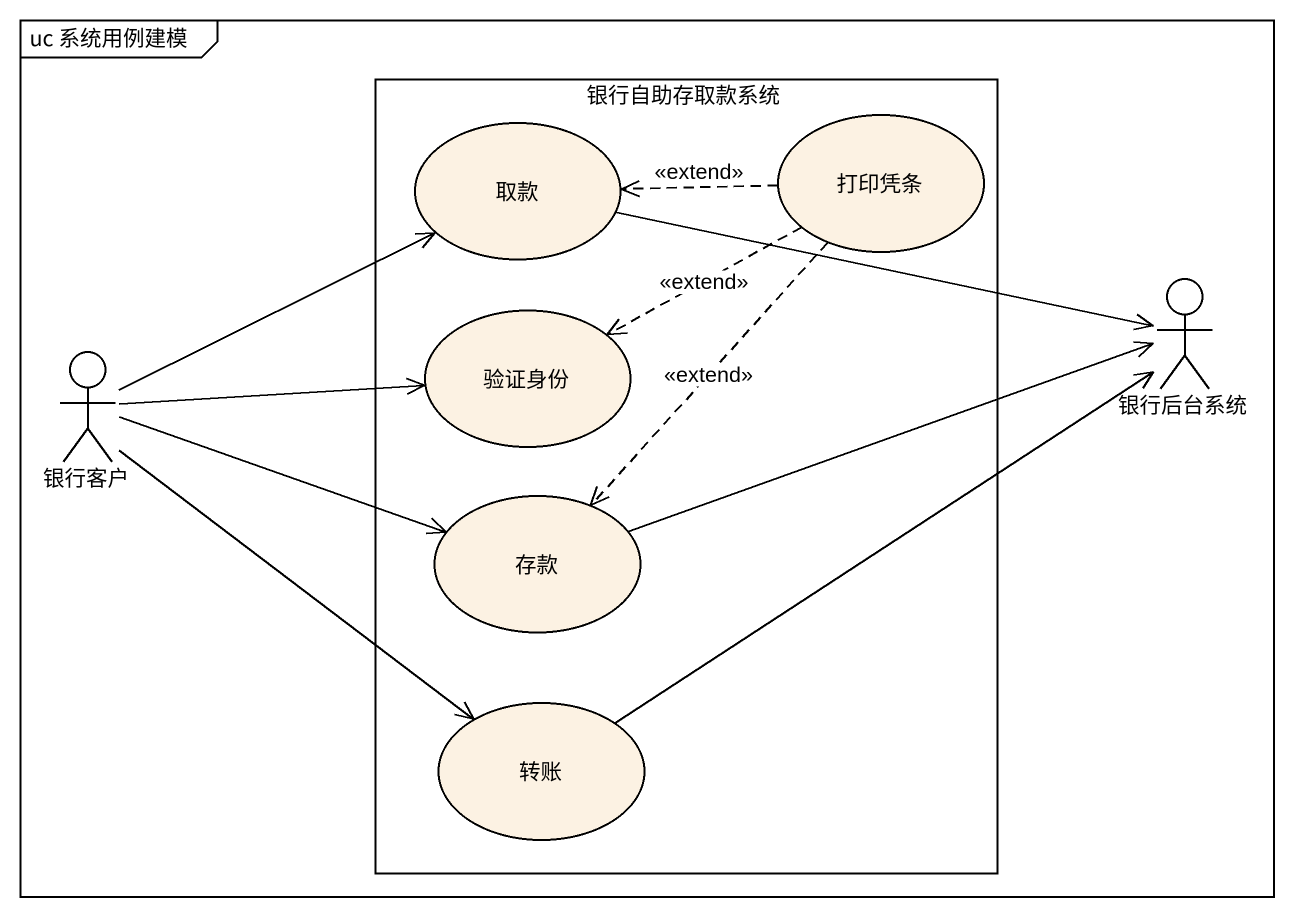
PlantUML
@startuml
mainframe uc 系统用例建模
rectangle 银行自助存取款系统 {
  usecase 取款
  usecase 打印凭条
  usecase 验证身份
  usecase 存款
  usecase 转账
}
actor 银行后台系统
actor 银行客户
取款 -right-> 银行后台系统
打印凭条 .left.> 取款 : <<extend>>
打印凭条 .left.> 验证身份 : <<extend>>
打印凭条 ..> 存款 : <<extend>>
银行客户 -right-> 取款
银行客户 -right-> 验证身份
银行客户 -right-> 存款
银行客户 --> 转账
存款 -right-> 银行后台系统
转账 -up-> 银行后台系统
@enduml
